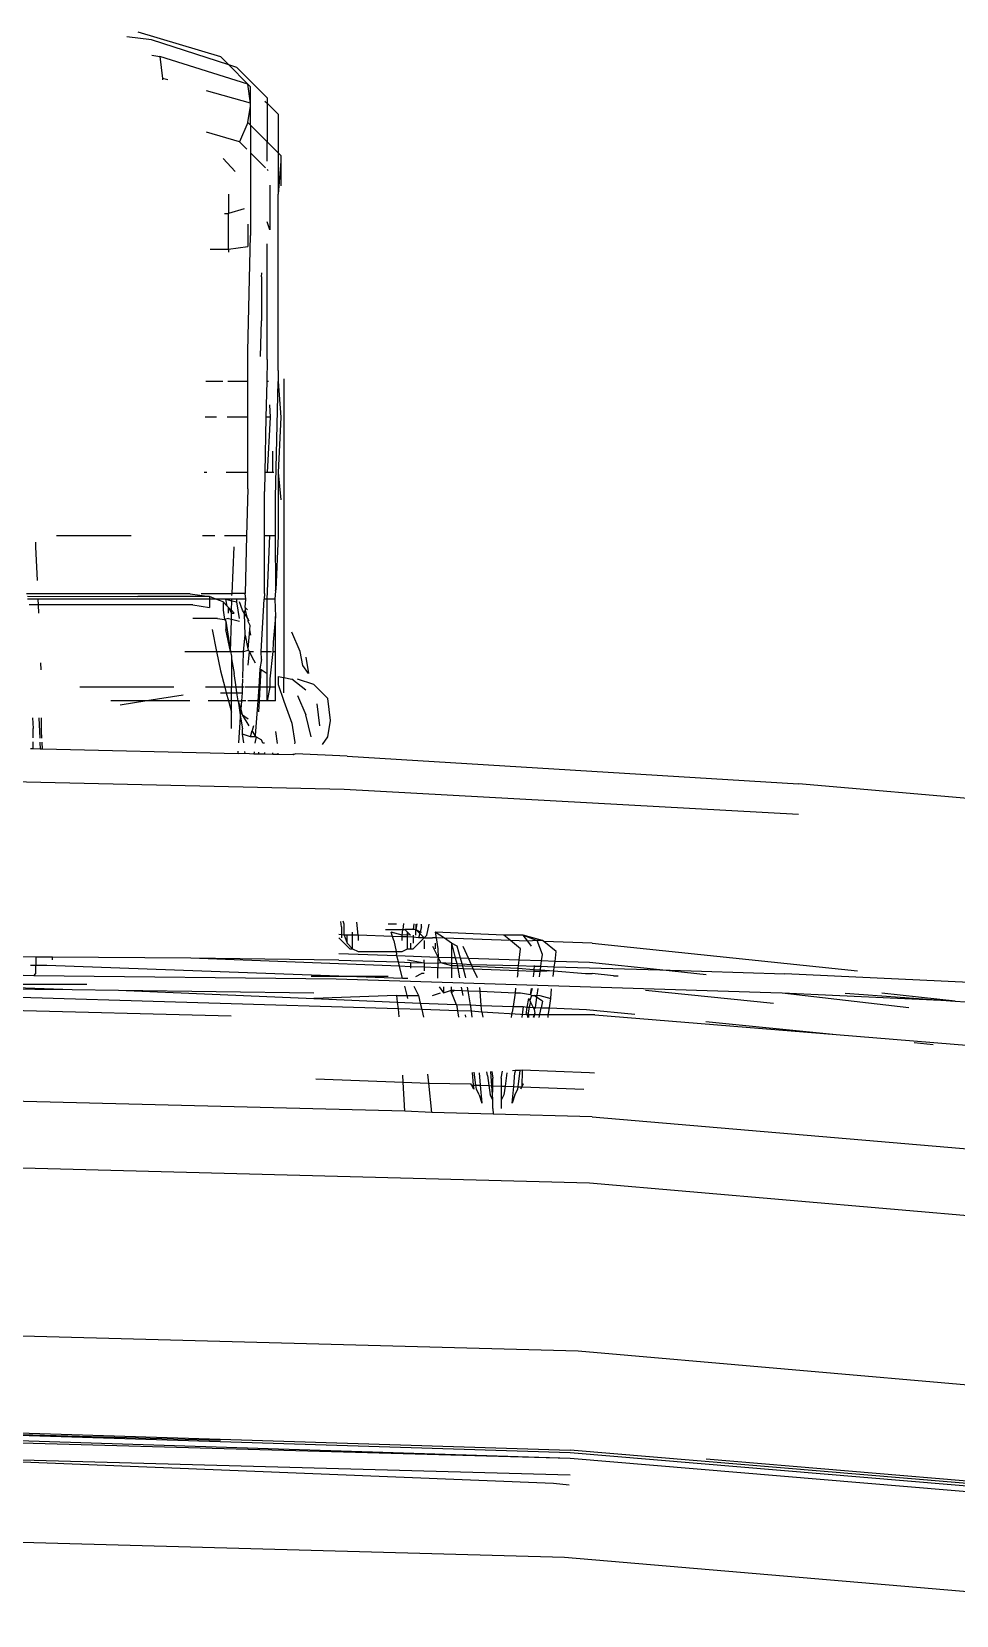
# Model space of a CAD drawing. Header units: millimetres. Extents: x -41292 to 298682, y -22072 to 33155.
# Drawn here: x 27753.3 to 27786.9, y -3859.3 to -3801.8 of the extents above; entities that cross this region are included whole.
import ezdxf

# ---------------------------------------------------------------- set-up
doc = ezdxf.new("R2010")
doc.units = ezdxf.units.MM

# ---------------------------------------------------------------- blocks, each defined once
blk = doc.blocks.new('rmfnasesx')
for p, q in [((55220.471, 11710.593), (55223.471, 11709.693)), ((55220.971, 11710.293), (55220.073, 11710.408)), ((55223.775, 11709.388), (55220.971, 11710.293)), ((55220.982, 11709.735), (55221.271, 11709.693)), ((55224.471, 11708.693), (55221.271, 11709.693)), ((55221.271, 11709.693), (55221.371, 11708.893)), ((55223.471, 11709.693), (55223.775, 11709.388)), ((55224.071, 11709.293), (55223.775, 11709.388)), ((55223.775, 11709.388), (55224.471, 11708.693)), ((55221.371, 11708.893), (55221.364, 11708.846)), ((55221.562, 11708.839), (55221.371, 11708.893)), ((55224.071, 11709.293), (55225.171, 11708.193)), ((55224.571, 11707.993), (55222.971, 11708.443)), ((55224.571, 11707.993), (55224.471, 11708.693)), ((55224.471, 11708.693), (55224.571, 11708.593)), ((55224.571, 11707.993), (55224.571, 11708.593)), ((55225.171, 11708.193), (55225.171, 11707.993)), ((55224.471, 11707.293), (55224.571, 11707.893)), ((55224.571, 11707.893), (55224.571, 11707.993)), ((55224.571, 11707.193), (55224.571, 11707.893)), ((55225.091, 11708.073), (55225.171, 11707.993)), ((55225.171, 11707.993), (55225.571, 11707.593)), ((55225.171, 11707.993), (55225.171, 11706.593)), ((55225.571, 11707.593), (55225.571, 11706.193)), ((55224.471, 11707.293), (55224.171, 11706.593)), ((55224.571, 11707.193), (55224.471, 11707.293)), ((55225.171, 11706.593), (55224.571, 11707.193)), ((55224.571, 11707.193), (55224.571, 11706.193)), ((55224.171, 11706.593), (55222.971, 11706.941)), ((55224.171, 11706.593), (55224.437, 11706.326)), ((55225.571, 11706.193), (55225.171, 11706.593)), ((55225.171, 11705.893), (55225.171, 11706.593)), ((55223.571, 11705.993), (55224.009, 11705.511)), ((55224.571, 11706.193), (55225.116, 11705.648)), ((55224.571, 11706.193), (55224.571, 11703.193)), ((55225.671, 11706.093), (55225.571, 11706.193)), ((55225.571, 11706.193), (55225.571, 11704.693)), ((55225.671, 11705.893), (55225.571, 11704.693)), ((55225.671, 11706.093), (55225.671, 11705.893)), ((55225.671, 11705.893), (55225.671, 11704.993)), ((55225.171, 11705.593), (55225.209, 11705.554)), ((55225.271, 11705.018), (55225.271, 11703.393)), ((55223.771, 11704.693), (55223.771, 11703.993)), ((55224.337, 11704.155), (55223.771, 11703.993)), ((55225.571, 11698.293), (55225.571, 11704.693)), ((55223.616, 11703.993), (55223.771, 11703.993)), ((55223.771, 11702.693), (55223.771, 11703.993)), ((55224.471, 11703.606), (55224.471, 11702.793)), ((55225.271, 11703.393), (55225.171, 11703.693)), ((55224.471, 11698.993), (55224.571, 11703.193)), ((55223.101, 11702.693), (55223.771, 11702.693)), ((55223.771, 11702.693), (55224.471, 11702.793)), ((55223.771, 11702.693), (55223.771, 11702.593)), ((55225.171, 11698.693), (55225.171, 11702.893)), ((55224.971, 11701.693), (55224.981, 11701.835)), ((55224.971, 11701.693), (55224.971, 11700.093)), ((55224.927, 11698.798), (55224.971, 11700.093)), ((55224.471, 11697.893), (55224.471, 11698.993)), ((55225.171, 11698.693), (55225.154, 11697.893)), ((55223.559, 11697.893), (55222.947, 11697.893)), ((55224.471, 11697.893), (55223.747, 11697.893)), ((55224.471, 11696.593), (55224.471, 11697.893)), ((55225.154, 11697.893), (55225.127, 11696.593)), ((55225.219, 11697.893), (55225.154, 11697.893)), ((55225.471, 11693.693), (55225.571, 11697.893)), ((55225.571, 11698.293), (55225.571, 11697.893)), ((55225.571, 11697.893), (55225.671, 11696.593)), ((55225.771, 11697.993), (55225.771, 11687.146)), ((55225.297, 11696.593), (55225.269, 11697.05)), ((55223.329, 11696.593), (55222.922, 11696.593)), ((55224.471, 11696.593), (55223.722, 11696.593)), ((55224.471, 11694.593), (55224.471, 11696.593)), ((55225.127, 11696.593), (55225.085, 11694.593)), ((55225.297, 11696.593), (55225.127, 11696.593)), ((55225.187, 11694.593), (55225.297, 11696.593)), ((55225.671, 11696.593), (55225.571, 11694.593)), ((55225.371, 11694.593), (55225.371, 11695.36)), ((55222.977, 11694.593), (55222.882, 11694.593)), ((55224.471, 11694.593), (55223.682, 11694.593)), ((55224.471, 11693.993), (55224.471, 11694.593)), ((55225.085, 11694.593), (55225.071, 11693.893)), ((55225.187, 11694.593), (55225.085, 11694.593)), ((55225.371, 11694.593), (55225.187, 11694.593)), ((55225.417, 11694.593), (55225.371, 11694.593)), ((55225.571, 11694.593), (55225.671, 11693.593)), ((55225.571, 11694.593), (55225.571, 11692.293)), ((55224.471, 11693.993), (55224.426, 11692.293)), ((55225.071, 11692.293), (55225.071, 11693.893)), ((55225.471, 11692.293), (55225.471, 11693.693)), ((55216.771, 11691.893), (55216.764, 11692.054)), ((55220.226, 11692.293), (55217.516, 11692.293)), ((55223.268, 11692.293), (55222.826, 11692.293)), ((55224.426, 11692.293), (55223.626, 11692.293)), ((55224.426, 11692.293), (55224.371, 11690.193)), ((55225.071, 11690.193), (55225.071, 11692.293)), ((55225.271, 11692.293), (55225.071, 11692.293)), ((55225.171, 11689.993), (55225.271, 11692.293)), ((55225.471, 11692.293), (55225.271, 11692.293)), ((55225.485, 11690.322), (55225.471, 11692.293)), ((55225.571, 11692.293), (55225.485, 11690.322)), ((55216.824, 11690.67), (55216.771, 11691.893)), ((55223.897, 11690.193), (55223.971, 11691.893)), ((55222.371, 11690.186), (55216.433, 11690.186)), ((55216.471, 11690.093), (55220.471, 11690.086)), ((55216.853, 11689.993), (55216.471, 11689.993)), ((55216.862, 11689.786), (55216.528, 11689.786)), ((55216.862, 11689.786), (55216.853, 11689.993)), ((55223.071, 11689.993), (55216.853, 11689.993)), ((55222.471, 11689.786), (55216.862, 11689.786)), ((55216.875, 11689.486), (55216.862, 11689.786)), ((55223.071, 11690.086), (55220.471, 11690.086)), ((55222.371, 11690.186), (55223.071, 11690.086)), ((55222.471, 11689.786), (55223.071, 11689.686)), ((55222.771, 11690.193), (55223.897, 11690.193)), ((55223.303, 11689.993), (55223.071, 11690.086)), ((55223.071, 11690.086), (55223.071, 11689.993)), ((55223.071, 11689.993), (55223.071, 11689.686)), ((55223.303, 11689.993), (55223.071, 11689.993)), ((55223.571, 11689.886), (55223.303, 11689.993)), ((55223.671, 11689.986), (55223.303, 11689.993)), ((55223.571, 11689.886), (55223.571, 11689.586)), ((55223.571, 11689.886), (55223.721, 11689.736)), ((55223.888, 11689.993), (55223.671, 11689.986)), ((55223.671, 11689.986), (55223.885, 11689.932)), ((55223.721, 11689.736), (55223.671, 11689.986)), ((55223.871, 11689.593), (55223.885, 11689.932)), ((55223.885, 11689.932), (55223.888, 11689.993)), ((55223.885, 11689.932), (55224.071, 11689.886)), ((55224.071, 11689.986), (55223.888, 11689.993)), ((55223.893, 11690.116), (55223.897, 11690.193)), ((55224.371, 11690.193), (55223.897, 11690.193)), ((55224.365, 11689.993), (55224.071, 11689.986)), ((55224.071, 11689.886), (55224.071, 11689.986)), ((55224.171, 11689.286), (55224.071, 11689.886)), ((55224.271, 11689.586), (55224.171, 11689.886)), ((55224.4, 11689.993), (55224.365, 11689.993)), ((55224.4, 11689.993), (55224.371, 11690.193)), ((55224.371, 11689.686), (55224.4, 11689.993)), ((55224.947, 11688.093), (55225.059, 11689.993)), ((55225.071, 11690.193), (55225.059, 11689.993)), ((55225.171, 11689.993), (55225.059, 11689.993)), ((55225.171, 11688.093), (55225.171, 11689.993)), ((55225.452, 11689.993), (55225.171, 11689.993)), ((55225.471, 11690.293), (55225.452, 11689.993)), ((55225.452, 11689.993), (55225.471, 11689.36)), ((55225.471, 11690.293), (55225.485, 11690.322)), ((55223.371, 11689.286), (55222.471, 11689.286)), ((55223.371, 11689.286), (55223.618, 11689.255)), ((55223.571, 11689.586), (55223.618, 11689.255)), ((55223.771, 11689.286), (55223.618, 11689.255)), ((55223.618, 11689.255), (55223.671, 11689.186)), ((55223.671, 11689.186), (55223.671, 11688.886)), ((55223.671, 11689.186), (55223.843, 11688.093)), ((55223.721, 11689.736), (55223.771, 11689.686)), ((55223.771, 11689.686), (55223.871, 11689.486)), ((55223.871, 11689.593), (55223.771, 11689.686)), ((55223.771, 11689.486), (55223.771, 11689.686)), ((55223.771, 11689.286), (55223.871, 11689.261)), ((55223.843, 11688.093), (55223.871, 11689.223)), ((55223.971, 11689.486), (55223.871, 11689.593)), ((55223.871, 11689.486), (55223.871, 11689.593)), ((55223.871, 11689.486), (55223.971, 11689.486)), ((55223.871, 11689.261), (55223.871, 11689.486)), ((55223.871, 11689.261), (55224.171, 11689.186)), ((55223.871, 11689.223), (55223.871, 11689.261)), ((55224.35, 11689.466), (55224.271, 11689.586)), ((55224.35, 11689.466), (55224.371, 11689.586)), ((55224.431, 11689.346), (55224.35, 11689.466)), ((55224.371, 11688.686), (55224.35, 11689.466)), ((55224.371, 11689.686), (55224.371, 11689.586)), ((55224.458, 11689.599), (55224.371, 11689.686)), ((55224.371, 11689.586), (55224.431, 11689.346)), ((55224.471, 11689.286), (55224.431, 11689.346)), ((55224.518, 11689.191), (55224.471, 11689.286)), ((55224.471, 11689.286), (55224.471, 11689.186)), ((55224.471, 11689.186), (55224.54, 11689.043)), ((55225.471, 11689.36), (55225.388, 11688.424)), ((55225.471, 11688.093), (55225.471, 11689.36)), ((55223.171, 11688.886), (55223.329, 11688.093)), ((55223.843, 11688.093), (55223.671, 11688.886)), ((55224.312, 11688.093), (55224.371, 11688.686)), ((55224.371, 11688.686), (55224.471, 11688.186)), ((55224.532, 11688.88), (55224.471, 11688.186)), ((55224.54, 11689.043), (55224.532, 11688.88)), ((55224.532, 11688.88), (55224.571, 11688.686)), ((55226.371, 11688.086), (55226.071, 11688.786)), ((55222.183, 11688.093), (55223.329, 11688.093)), ((55223.329, 11688.093), (55223.471, 11687.386)), ((55223.329, 11688.093), (55223.843, 11688.093)), ((55223.843, 11688.093), (55223.871, 11687.919)), ((55223.843, 11688.093), (55224.312, 11688.093)), ((55224.285, 11687.12), (55224.312, 11688.093)), ((55224.312, 11688.093), (55224.496, 11688.134)), ((55224.471, 11688.186), (55224.496, 11688.134)), ((55224.517, 11688.093), (55224.471, 11687.593)), ((55224.496, 11688.134), (55224.517, 11688.093)), ((55224.517, 11688.093), (55224.671, 11687.786)), ((55224.517, 11688.093), (55224.679, 11688.093)), ((55224.971, 11687.793), (55224.947, 11688.093)), ((55224.947, 11688.093), (55225.171, 11688.093)), ((55225.171, 11687.286), (55225.171, 11688.093)), ((55225.171, 11688.093), (55225.333, 11688.093)), ((55225.371, 11688.093), (55225.271, 11687.093)), ((55225.388, 11688.424), (55225.371, 11688.093)), ((55225.371, 11688.093), (55225.471, 11688.093)), ((55225.471, 11686.793), (55225.471, 11688.093)), ((55226.471, 11687.586), (55226.371, 11688.086)), ((55216.965, 11687.42), (55216.954, 11687.673)), ((55223.871, 11687.919), (55223.871, 11687.819)), ((55223.871, 11687.819), (55223.971, 11687.286)), ((55223.871, 11687.819), (55223.871, 11686.793)), ((55224.671, 11687.786), (55224.74, 11687.682)), ((55224.91, 11687.46), (55224.871, 11686.793)), ((55224.971, 11687.793), (55224.91, 11687.46)), ((55224.91, 11687.46), (55224.952, 11687.432)), ((55226.671, 11687.286), (55226.471, 11687.586)), ((55226.571, 11687.886), (55226.671, 11687.286)), ((55223.471, 11687.386), (55223.629, 11686.793)), ((55224.045, 11686.793), (55223.971, 11687.286)), ((55224.276, 11686.793), (55224.284, 11687.086)), ((55224.918, 11686.793), (55224.952, 11687.432)), ((55224.952, 11687.432), (55225.171, 11687.286)), ((55225.171, 11686.793), (55225.171, 11687.286)), ((55225.271, 11687.093), (55225.271, 11686.793)), ((55225.571, 11687.186), (55225.571, 11686.886)), ((55225.571, 11687.186), (55225.771, 11687.146)), ((55225.571, 11686.886), (55225.771, 11686.286)), ((55225.771, 11687.146), (55226.071, 11687.086)), ((55225.771, 11686.593), (55225.771, 11687.146)), ((55226.571, 11686.686), (55226.071, 11687.086)), ((55226.871, 11686.886), (55226.271, 11687.086)), ((55227.371, 11686.386), (55226.871, 11686.886)), ((55221.782, 11686.793), (55218.369, 11686.793)), ((55222.115, 11686.504), (55220.796, 11686.293)), ((55223.629, 11686.793), (55222.929, 11686.793)), ((55223.471, 11686.593), (55223.682, 11686.593)), ((55223.629, 11686.793), (55223.682, 11686.593)), ((55223.871, 11686.793), (55223.629, 11686.793)), ((55223.682, 11686.593), (55223.762, 11686.293)), ((55223.682, 11686.593), (55223.871, 11686.593)), ((55224.045, 11686.793), (55223.871, 11686.793)), ((55223.871, 11686.593), (55223.871, 11686.793)), ((55223.871, 11686.293), (55223.871, 11686.593)), ((55223.871, 11686.593), (55224.075, 11686.593)), ((55224.075, 11686.593), (55224.045, 11686.793)), ((55224.276, 11686.793), (55224.045, 11686.793)), ((55224.12, 11686.293), (55224.075, 11686.593)), ((55224.075, 11686.593), (55224.271, 11686.593)), ((55224.249, 11686.293), (55224.271, 11686.593)), ((55224.271, 11686.593), (55224.276, 11686.793)), ((55224.324, 11686.793), (55224.276, 11686.793)), ((55224.871, 11686.793), (55224.358, 11686.793)), ((55224.871, 11686.793), (55224.834, 11686.293)), ((55224.918, 11686.793), (55224.871, 11686.793)), ((55224.892, 11686.293), (55224.918, 11686.793)), ((55225.171, 11686.793), (55224.918, 11686.793)), ((55225.271, 11686.793), (55225.171, 11686.293)), ((55225.171, 11686.293), (55225.171, 11686.793)), ((55225.271, 11686.793), (55225.171, 11686.793)), ((55225.471, 11686.793), (55225.271, 11686.793)), ((55225.471, 11686.293), (55225.471, 11686.793)), ((55226.271, 11686.486), (55226.571, 11685.786)), ((55227.471, 11685.586), (55227.371, 11686.386)), ((55220.796, 11686.293), (55219.488, 11686.293)), ((55220.796, 11686.293), (55219.833, 11686.139)), ((55222.357, 11686.293), (55220.796, 11686.293)), ((55223.762, 11686.293), (55223.029, 11686.293)), ((55223.762, 11686.293), (55223.871, 11685.886)), ((55223.871, 11686.293), (55223.762, 11686.293)), ((55223.871, 11685.886), (55223.871, 11686.293)), ((55224.12, 11686.293), (55223.871, 11686.293)), ((55223.871, 11685.293), (55223.871, 11685.886)), ((55224.12, 11686.293), (55224.207, 11685.708)), ((55224.228, 11685.998), (55224.12, 11686.293)), ((55224.12, 11686.293), (55224.249, 11686.293)), ((55224.207, 11685.708), (55224.228, 11685.998)), ((55224.228, 11685.998), (55224.249, 11686.293)), ((55224.271, 11685.786), (55224.228, 11685.998)), ((55224.392, 11686.293), (55224.249, 11686.293)), ((55224.271, 11685.786), (55224.481, 11685.646)), ((55224.515, 11685.395), (55224.271, 11685.786)), ((55224.834, 11686.293), (55224.469, 11686.293)), ((55224.834, 11686.293), (55224.74, 11685.034)), ((55224.892, 11686.293), (55224.834, 11686.293)), ((55224.871, 11685.893), (55224.892, 11686.293)), ((55225.171, 11686.293), (55224.892, 11686.293)), ((55225.471, 11686.293), (55225.171, 11686.293)), ((55225.771, 11686.286), (55226.071, 11685.486)), ((55226.771, 11684.986), (55226.571, 11685.786)), ((55226.971, 11686.186), (55227.071, 11685.386)), ((55216.652, 11685.684), (55216.671, 11685.293)), ((55216.671, 11684.95), (55216.671, 11685.293)), ((55216.876, 11685.679), (55216.909, 11684.944)), ((55216.971, 11685.193), (55216.971, 11685.677)), ((55216.986, 11684.942), (55216.971, 11685.193)), ((55224.141, 11684.777), (55224.207, 11685.708)), ((55224.207, 11685.708), (55224.271, 11685.286)), ((55224.271, 11685.086), (55224.271, 11685.286)), ((55224.571, 11684.986), (55224.628, 11685.215)), ((55224.671, 11685.386), (55224.628, 11685.215)), ((55224.74, 11685.034), (55224.628, 11685.215)), ((55225.471, 11685.186), (55225.534, 11684.745)), ((55226.071, 11685.486), (55226.171, 11684.786)), ((55227.371, 11684.986), (55227.471, 11685.586)), ((55216.671, 11684.55), (55216.671, 11684.813)), ((55216.916, 11684.802), (55216.927, 11684.544)), ((55217.011, 11684.542), (55216.995, 11684.798)), ((55224.571, 11684.986), (55224.271, 11685.086)), ((55224.328, 11684.773), (55224.271, 11685.086)), ((55224.737, 11684.993), (55224.571, 11684.986)), ((55224.771, 11684.986), (55224.72, 11684.763)), ((55224.771, 11684.986), (55224.737, 11684.993)), ((55224.771, 11684.986), (55224.74, 11685.034)), ((55224.771, 11684.986), (55224.971, 11684.886)), ((55225.014, 11684.757), (55224.971, 11684.886)), ((55225.078, 11684.755), (55225.014, 11684.757)), ((55226.171, 11684.786), (55226.164, 11684.73)), ((55227.184, 11684.706), (55227.371, 11684.986)), ((55216.671, 11684.55), (55216.571, 11684.552)), ((55216.927, 11684.544), (55216.671, 11684.55)), ((55217.011, 11684.542), (55216.927, 11684.544)), ((55224.112, 11684.378), (55217.011, 11684.542)), ((55224.112, 11684.378), (55224.119, 11684.469)), ((55224.371, 11684.386), (55224.112, 11684.378)), ((55224.371, 11684.386), (55224.363, 11684.457)), ((55224.691, 11684.364), (55224.371, 11684.386)), ((55224.696, 11684.442), (55224.691, 11684.364)), ((55224.871, 11684.36), (55224.691, 11684.364)), ((55224.871, 11684.36), (55224.871, 11684.434)), ((55225.071, 11684.355), (55224.871, 11684.36)), ((55225.071, 11684.425), (55225.071, 11684.355)), ((55225.371, 11684.348), (55225.071, 11684.355)), ((55225.371, 11684.386), (55225.379, 11684.41)), ((55225.371, 11684.348), (55225.371, 11684.386)), ((55225.553, 11684.344), (55225.371, 11684.348)), ((55225.56, 11684.402), (55225.553, 11684.344)), ((55226.114, 11684.331), (55225.553, 11684.344)), ((55226.119, 11684.376), (55226.114, 11684.331)), ((55226.2, 11684.372), (55226.114, 11684.331)), ((55228.071, 11684.286), (55226.2, 11684.372)), ((55228.071, 11684.286), (55244.471, 11683.286)), ((55210.771, 11683.486), (55227.971, 11683.086)), ((55227.971, 11683.086), (55244.471, 11682.186)), ((55259.271, 11681.986), (55244.471, 11683.286)), ((55227.871, 11678.093), (55227.849, 11678.284)), ((55227.971, 11678.193), (55227.931, 11678.303)), ((55228.471, 11677.793), (55228.426, 11678.266)), ((55227.871, 11677.806), (55227.771, 11677.809)), ((55227.771, 11677.693), (55228.171, 11677.293)), ((55227.871, 11678.093), (55227.871, 11677.806)), ((55227.871, 11677.806), (55227.871, 11677.693)), ((55227.971, 11677.793), (55227.871, 11677.806)), ((55227.971, 11677.793), (55227.971, 11678.193)), ((55227.971, 11677.793), (55228.071, 11677.493)), ((55228.071, 11677.793), (55227.971, 11677.793)), ((55228.071, 11677.493), (55228.071, 11677.793)), ((55228.271, 11677.792), (55228.071, 11677.793)), ((55228.271, 11677.792), (55228.271, 11677.893)), ((55228.471, 11677.793), (55228.271, 11677.792)), ((55228.271, 11677.293), (55228.271, 11677.792)), ((55228.471, 11677.793), (55228.471, 11677.593)), ((55229.721, 11677.742), (55228.471, 11677.793)), ((55229.471, 11677.993), (55230.096, 11677.993)), ((55229.871, 11678.193), (55229.571, 11678.193)), ((55229.721, 11677.742), (55229.671, 11677.893)), ((55230.071, 11677.793), (55229.671, 11677.893)), ((55229.771, 11677.593), (55229.721, 11677.742)), ((55230.071, 11677.73), (55229.721, 11677.742)), ((55230.071, 11677.793), (55230.096, 11677.993)), ((55230.271, 11677.807), (55230.071, 11677.793)), ((55230.071, 11677.73), (55230.071, 11677.793)), ((55230.071, 11677.593), (55230.071, 11677.73)), ((55230.271, 11677.723), (55230.071, 11677.73)), ((55230.123, 11678.214), (55230.096, 11677.993)), ((55230.096, 11677.993), (55230.171, 11677.993)), ((55230.471, 11677.993), (55230.171, 11677.993)), ((55230.171, 11677.993), (55230.271, 11677.893)), ((55230.271, 11677.893), (55230.371, 11677.793)), ((55230.271, 11677.807), (55230.271, 11677.893)), ((55230.371, 11677.793), (55230.271, 11677.807)), ((55230.271, 11677.723), (55230.271, 11677.807)), ((55230.471, 11677.716), (55230.271, 11677.723)), ((55230.271, 11677.293), (55230.271, 11677.723)), ((55230.494, 11678.202), (55230.471, 11677.993)), ((55230.571, 11677.993), (55230.471, 11677.993)), ((55230.471, 11677.793), (55230.471, 11677.716)), ((55230.471, 11677.716), (55230.471, 11677.493)), ((55230.671, 11677.693), (55230.471, 11677.716)), ((55230.471, 11677.293), (55230.871, 11677.693)), ((55230.603, 11678.199), (55230.571, 11677.993)), ((55230.571, 11678.193), (55230.571, 11677.993)), ((55230.571, 11677.793), (55230.571, 11677.993)), ((55230.711, 11677.853), (55230.571, 11677.993)), ((55230.571, 11677.993), (55230.726, 11677.915)), ((55230.711, 11677.853), (55230.671, 11677.693)), ((55230.871, 11677.693), (55230.671, 11677.693)), ((55230.726, 11677.915), (55230.711, 11677.853)), ((55230.871, 11677.693), (55230.711, 11677.853)), ((55230.771, 11678.093), (55230.726, 11677.915)), ((55230.726, 11677.915), (55230.771, 11677.893)), ((55230.771, 11678.093), (55230.779, 11678.194)), ((55230.871, 11677.693), (55230.971, 11677.793)), ((55230.871, 11677.693), (55231.171, 11677.693)), ((55230.971, 11677.793), (55231.049, 11678.185)), ((55231.305, 11677.688), (55231.171, 11677.693)), ((55233.771, 11677.793), (55231.271, 11677.893)), ((55231.271, 11677.893), (55231.305, 11677.688)), ((55231.616, 11677.677), (55231.271, 11677.893)), ((55231.305, 11677.688), (55231.371, 11677.293)), ((55231.616, 11677.677), (55231.305, 11677.688)), ((55231.871, 11677.493), (55231.616, 11677.677)), ((55234.009, 11677.595), (55231.616, 11677.677)), ((55234.471, 11677.793), (55233.771, 11677.793)), ((55234.009, 11677.595), (55233.771, 11677.793)), ((55235.171, 11677.593), (55234.471, 11677.793)), ((55234.471, 11677.793), (55234.971, 11677.593)), ((55234.635, 11677.573), (55234.471, 11677.793)), ((55229.885, 11677.034), (55227.771, 11677.107)), ((55228.271, 11677.293), (55228.071, 11677.493)), ((55228.171, 11677.293), (55228.271, 11677.293)), ((55228.271, 11677.293), (55228.471, 11677.193)), ((55228.471, 11677.193), (55229.851, 11677.193)), ((55229.771, 11677.593), (55229.851, 11677.193)), ((55229.851, 11677.193), (55229.871, 11677.093)), ((55229.851, 11677.193), (55230.071, 11677.193)), ((55230.071, 11677.193), (55230.271, 11677.293)), ((55230.271, 11677.293), (55230.371, 11677.293)), ((55230.371, 11677.493), (55230.371, 11677.293)), ((55230.371, 11677.293), (55230.471, 11677.293)), ((55230.871, 11677.593), (55230.871, 11677.293)), ((55231.171, 11677.393), (55231.376, 11676.983)), ((55231.271, 11677.493), (55231.271, 11677.293)), ((55231.371, 11677.293), (55231.376, 11676.983)), ((55232.071, 11677.393), (55231.871, 11677.493)), ((55231.871, 11677.493), (55232.004, 11676.961)), ((55231.871, 11677.493), (55231.871, 11676.966)), ((55232.19, 11676.954), (55232.071, 11677.393)), ((55232.271, 11677.393), (55232.478, 11676.945)), ((55234.371, 11677.293), (55234.009, 11677.595)), ((55234.635, 11677.573), (55234.009, 11677.595)), ((55234.325, 11676.881), (55234.371, 11677.293)), ((55234.971, 11677.593), (55234.635, 11677.573)), ((55234.771, 11677.393), (55234.635, 11677.573)), ((55235.171, 11677.593), (55234.971, 11677.593)), ((55235.171, 11677.093), (55234.971, 11677.593)), ((55235.22, 11677.553), (55235.171, 11677.593)), ((55235.671, 11677.193), (55235.22, 11677.553)), ((55236.971, 11677.493), (55235.22, 11677.553)), ((55235.624, 11676.836), (55235.671, 11677.193)), ((55236.971, 11677.493), (55246.609, 11676.492)), ((55216.771, 11676.993), (55210.771, 11677.086)), ((55216.771, 11676.685), (55216.571, 11676.693)), ((55217.371, 11676.993), (55216.771, 11676.993)), ((55216.771, 11676.993), (55216.771, 11676.685)), ((55217.171, 11676.693), (55216.771, 11676.685)), ((55216.771, 11676.393), (55216.771, 11676.685)), ((55228.104, 11676.293), (55217.171, 11676.693)), ((55217.371, 11676.893), (55217.371, 11676.993)), ((55222.401, 11676.949), (55217.371, 11676.993)), ((55229.979, 11676.66), (55222.401, 11676.949)), ((55227.771, 11676.886), (55222.401, 11676.949)), ((55227.771, 11676.886), (55229.939, 11676.819)), ((55229.885, 11677.034), (55229.871, 11677.093)), ((55231.376, 11676.983), (55229.885, 11677.034)), ((55229.939, 11676.819), (55229.885, 11677.034)), ((55229.979, 11676.66), (55229.939, 11676.819)), ((55229.939, 11676.819), (55230.371, 11676.793)), ((55230.371, 11676.645), (55229.979, 11676.66)), ((55230.09, 11676.216), (55229.979, 11676.66)), ((55230.271, 11676.893), (55230.871, 11676.79)), ((55230.371, 11676.793), (55230.871, 11676.79)), ((55230.371, 11676.793), (55230.371, 11676.645)), ((55230.371, 11676.645), (55230.371, 11676.593)), ((55230.871, 11676.626), (55230.371, 11676.645)), ((55230.871, 11676.79), (55230.871, 11676.893)), ((55230.871, 11676.79), (55231.371, 11676.775)), ((55230.871, 11676.79), (55230.871, 11676.626)), ((55230.871, 11676.626), (55230.871, 11676.493)), ((55231.371, 11676.607), (55230.871, 11676.626)), ((55231.376, 11676.983), (55231.371, 11676.893)), ((55231.371, 11676.893), (55231.371, 11676.775)), ((55231.371, 11676.775), (55231.471, 11676.793)), ((55231.371, 11676.775), (55231.371, 11676.607)), ((55231.871, 11676.588), (55231.371, 11676.607)), ((55231.371, 11676.231), (55231.371, 11676.607)), ((55231.376, 11676.983), (55231.471, 11676.793)), ((55231.871, 11676.966), (55231.376, 11676.983)), ((55231.471, 11676.793), (55231.871, 11676.693)), ((55231.471, 11676.793), (55231.871, 11676.772)), ((55231.871, 11676.966), (55231.871, 11676.772)), ((55232.004, 11676.961), (55231.871, 11676.966)), ((55231.871, 11676.772), (55231.871, 11676.693)), ((55231.871, 11676.772), (55232.054, 11676.758)), ((55231.871, 11676.693), (55231.871, 11676.588)), ((55231.871, 11676.693), (55232.071, 11676.693)), ((55231.871, 11676.588), (55231.871, 11676.238)), ((55232.091, 11676.579), (55231.871, 11676.588)), ((55232.004, 11676.961), (55232.054, 11676.758)), ((55232.19, 11676.954), (55232.004, 11676.961)), ((55232.054, 11676.758), (55232.071, 11676.693)), ((55232.054, 11676.758), (55232.248, 11676.743)), ((55232.071, 11676.693), (55232.091, 11676.579)), ((55232.071, 11676.693), (55234.292, 11676.588)), ((55232.091, 11676.579), (55232.153, 11676.241)), ((55232.295, 11676.572), (55232.091, 11676.579)), ((55232.248, 11676.743), (55232.19, 11676.954)), ((55232.478, 11676.945), (55232.19, 11676.954)), ((55232.295, 11676.572), (55232.248, 11676.743)), ((55232.248, 11676.743), (55232.582, 11676.718)), ((55232.371, 11676.293), (55232.295, 11676.572)), ((55232.656, 11676.558), (55232.295, 11676.572)), ((55232.478, 11676.945), (55232.582, 11676.718)), ((55234.325, 11676.881), (55232.478, 11676.945)), ((55232.582, 11676.718), (55232.656, 11676.558)), ((55232.582, 11676.718), (55234.303, 11676.684)), ((55232.656, 11676.558), (55232.799, 11676.249)), ((55234.282, 11676.496), (55232.656, 11676.558)), ((55234.282, 11676.496), (55234.292, 11676.588)), ((55234.292, 11676.588), (55234.303, 11676.684)), ((55234.292, 11676.588), (55234.857, 11676.545)), ((55234.303, 11676.684), (55234.325, 11676.881)), ((55234.303, 11676.684), (55234.868, 11676.667)), ((55235.139, 11676.853), (55234.325, 11676.881)), ((55234.857, 11676.545), (55234.851, 11676.474)), ((55234.868, 11676.667), (55234.857, 11676.545)), ((55234.857, 11676.545), (55235.097, 11676.527)), ((55234.871, 11676.693), (55234.868, 11676.667)), ((55234.868, 11676.667), (55235.114, 11676.659)), ((55235.089, 11676.465), (55235.097, 11676.527)), ((55235.097, 11676.527), (55235.114, 11676.659)), ((55235.097, 11676.527), (55235.579, 11676.49)), ((55235.114, 11676.659), (55235.139, 11676.853)), ((55235.114, 11676.659), (55235.599, 11676.644)), ((55235.139, 11676.853), (55235.171, 11677.093)), ((55235.624, 11676.836), (55235.139, 11676.853)), ((55235.579, 11676.49), (55235.599, 11676.644)), ((55235.599, 11676.644), (55235.624, 11676.836)), ((55235.599, 11676.644), (55239.432, 11676.526)), ((55236.871, 11676.793), (55235.624, 11676.836)), ((55239.432, 11676.526), (55236.871, 11676.793)), ((55241.112, 11676.351), (55239.432, 11676.526)), ((55239.432, 11676.526), (55243.971, 11676.386)), ((55218.621, 11675.993), (55213.371, 11675.993)), ((55213.371, 11675.993), (55218.083, 11675.812)), ((55216.693, 11676.316), (55216.313, 11676.32)), ((55216.693, 11676.316), (55216.771, 11676.393)), ((55227.671, 11676.186), (55216.693, 11676.316)), ((55228.104, 11676.293), (55226.771, 11676.293)), ((55243.467, 11675.693), (55227.671, 11676.186)), ((55229.571, 11676.293), (55228.104, 11676.293)), ((55230.09, 11676.216), (55228.104, 11676.293)), ((55230.275, 11676.218), (55230.09, 11676.216)), ((55230.571, 11676.293), (55230.771, 11676.393)), ((55230.871, 11676.393), (55230.771, 11676.393)), ((55232.38, 11676.244), (55232.371, 11676.293)), ((55234.271, 11676.393), (55234.253, 11676.267)), ((55234.271, 11676.393), (55234.282, 11676.496)), ((55234.851, 11676.474), (55234.282, 11676.496)), ((55234.851, 11676.474), (55234.833, 11676.274)), ((55235.089, 11676.465), (55234.851, 11676.474)), ((55235.064, 11676.277), (55235.089, 11676.465)), ((55235.579, 11676.49), (55235.089, 11676.465)), ((55235.552, 11676.283), (55235.579, 11676.49)), ((55235.579, 11676.49), (55236.736, 11676.402)), ((55236.736, 11676.402), (55236.971, 11676.393)), ((55237.746, 11676.31), (55236.971, 11676.393)), ((55237.746, 11676.31), (55237.924, 11676.312)), ((55258.771, 11675.686), (55243.971, 11676.386)), ((55210.771, 11675.893), (55218.083, 11675.812)), ((55229.924, 11675.11), (55210.771, 11675.693)), ((55218.083, 11675.812), (55219.771, 11675.793)), ((55219.771, 11675.793), (55226.871, 11675.693)), ((55219.771, 11675.793), (55226.871, 11675.493)), ((55229.871, 11675.593), (55226.871, 11675.493)), ((55226.871, 11675.493), (55229.897, 11675.357)), ((55229.871, 11675.593), (55230.246, 11675.593)), ((55229.871, 11675.593), (55229.897, 11675.357)), ((55230.159, 11675.94), (55230.246, 11675.593)), ((55230.246, 11675.593), (55230.671, 11675.593)), ((55230.246, 11675.593), (55230.271, 11675.493)), ((55230.5, 11675.934), (55230.671, 11675.593)), ((55230.671, 11675.593), (55230.73, 11675.325)), ((55231.171, 11675.593), (55231.471, 11675.693)), ((55231.422, 11675.917), (55231.571, 11675.693)), ((55231.571, 11675.914), (55231.571, 11675.693)), ((55231.571, 11675.693), (55231.871, 11675.793)), ((55231.871, 11675.793), (55231.871, 11675.908)), ((55231.871, 11675.693), (55231.871, 11675.793)), ((55231.971, 11675.793), (55231.871, 11675.693)), ((55231.871, 11675.793), (55231.971, 11675.793)), ((55231.871, 11675.693), (55232.038, 11675.275)), ((55231.971, 11675.793), (55232.236, 11675.782)), ((55232.214, 11675.902), (55232.236, 11675.782)), ((55232.236, 11675.782), (55232.271, 11675.593)), ((55232.236, 11675.782), (55232.465, 11675.772)), ((55232.465, 11675.772), (55232.443, 11675.898)), ((55232.559, 11675.255), (55232.465, 11675.772)), ((55232.465, 11675.772), (55232.901, 11675.754)), ((55232.901, 11675.754), (55232.889, 11675.889)), ((55232.948, 11675.24), (55232.901, 11675.754)), ((55232.901, 11675.754), (55234.172, 11675.701)), ((55234.172, 11675.701), (55234.1, 11675.196)), ((55234.195, 11675.865), (55234.172, 11675.701)), ((55234.172, 11675.701), (55234.371, 11675.693)), ((55234.371, 11675.693), (55234.739, 11675.64)), ((55234.618, 11675.176), (55234.671, 11675.493)), ((55234.671, 11675.493), (55234.711, 11675.413)), ((55234.771, 11675.593), (55234.711, 11675.413)), ((55234.711, 11675.413), (55234.74, 11675.355)), ((55234.739, 11675.64), (55234.766, 11675.855)), ((55234.794, 11675.854), (55234.739, 11675.64)), ((55234.739, 11675.64), (55234.771, 11675.593)), ((55234.771, 11675.593), (55234.871, 11675.593)), ((55234.871, 11675.593), (55234.977, 11675.607)), ((55234.967, 11675.529), (55234.871, 11675.593)), ((55234.919, 11675.164), (55234.967, 11675.529)), ((55234.967, 11675.529), (55234.977, 11675.607)), ((55235.171, 11675.393), (55234.967, 11675.529)), ((55234.977, 11675.607), (55235.008, 11675.85)), ((55234.977, 11675.607), (55235.071, 11675.593)), ((55235.071, 11675.593), (55235.471, 11675.493)), ((55235.171, 11675.393), (55235.123, 11675.156)), ((55235.42, 11675.145), (55235.471, 11675.493)), ((55235.471, 11675.493), (55235.494, 11675.841)), ((55243.554, 11675.312), (55238.916, 11675.778)), ((55243.871, 11675.686), (55243.467, 11675.693)), ((55248.477, 11675.154), (55243.871, 11675.686)), ((55250.156, 11675.387), (55243.871, 11675.686)), ((55246.165, 11675.686), (55250.156, 11675.387)), ((55250.156, 11675.387), (55247.491, 11675.686)), ((55250.156, 11675.387), (55250.535, 11675.369)), ((55223.863, 11674.843), (55210.771, 11675.193)), ((55229.897, 11675.357), (55229.924, 11675.11)), ((55229.897, 11675.357), (55230.73, 11675.325)), ((55229.924, 11675.11), (55229.957, 11674.82)), ((55230.784, 11675.084), (55229.924, 11675.11)), ((55230.73, 11675.325), (55230.784, 11675.084)), ((55230.73, 11675.325), (55232.038, 11675.275)), ((55230.784, 11675.084), (55230.843, 11674.817)), ((55232.094, 11675.044), (55230.784, 11675.084)), ((55232.038, 11675.275), (55232.071, 11675.193)), ((55232.038, 11675.275), (55232.559, 11675.255)), ((55232.094, 11675.044), (55232.071, 11675.193)), ((55232.131, 11674.812), (55232.094, 11675.044)), ((55232.591, 11675.029), (55232.094, 11675.044)), ((55232.383, 11674.811), (55232.371, 11674.893)), ((55232.571, 11675.193), (55232.559, 11675.255)), ((55232.559, 11675.255), (55232.948, 11675.24)), ((55232.591, 11675.029), (55232.571, 11675.193)), ((55232.619, 11674.81), (55232.591, 11675.029)), ((55232.971, 11674.993), (55232.591, 11675.029)), ((55232.971, 11674.993), (55232.948, 11675.24)), ((55232.948, 11675.24), (55234.1, 11675.196)), ((55232.971, 11674.993), (55233.001, 11674.809)), ((55234.571, 11674.893), (55232.971, 11674.993)), ((55234.039, 11674.805), (55234.071, 11674.993)), ((55234.1, 11675.196), (55234.071, 11674.993)), ((55234.1, 11675.196), (55234.471, 11675.193)), ((55234.471, 11675.193), (55234.422, 11674.803)), ((55234.471, 11675.193), (55234.618, 11675.176)), ((55234.571, 11674.893), (55234.618, 11675.176)), ((55235.371, 11674.893), (55234.571, 11674.893)), ((55234.618, 11675.176), (55234.681, 11675.173)), ((55234.634, 11674.802), (55234.655, 11674.967)), ((55234.681, 11675.173), (55234.655, 11674.967)), ((55234.655, 11674.967), (55234.667, 11674.802)), ((55234.74, 11675.355), (55234.681, 11675.173)), ((55234.681, 11675.173), (55234.833, 11675.168)), ((55234.74, 11675.355), (55234.833, 11675.168)), ((55234.833, 11675.168), (55234.871, 11675.093)), ((55234.833, 11675.168), (55234.919, 11675.164)), ((55234.892, 11674.959), (55234.836, 11674.802)), ((55234.871, 11675.093), (55234.919, 11675.164)), ((55234.871, 11675.093), (55234.892, 11674.959)), ((55234.872, 11674.801), (55234.892, 11674.959)), ((55234.919, 11675.164), (55235.123, 11675.156)), ((55235.052, 11674.801), (55235.123, 11675.156)), ((55235.123, 11675.156), (55235.42, 11675.145)), ((55235.371, 11674.893), (55235.391, 11674.944)), ((55235.371, 11674.8), (55235.371, 11674.893)), ((55237.071, 11674.893), (55235.371, 11674.893)), ((55235.391, 11674.944), (55235.42, 11675.145)), ((55235.42, 11675.145), (55236.771, 11675.093)), ((55236.771, 11675.093), (55238.527, 11674.916)), ((55237.071, 11674.893), (55245.831, 11674.18)), ((55241.097, 11674.657), (55245.831, 11674.18)), ((55245.831, 11674.18), (55262.871, 11672.793)), ((55248.671, 11673.894), (55249.355, 11673.825)), ((55226.933, 11672.569), (55230.112, 11672.446)), ((55230.112, 11672.446), (55230.098, 11672.701)), ((55231.042, 11672.41), (55231.008, 11672.74)), ((55232.615, 11672.807), (55232.657, 11672.348)), ((55232.749, 11672.345), (55232.683, 11672.81)), ((55232.871, 11672.793), (55232.912, 11672.338)), ((55233.171, 11672.693), (55233.15, 11672.829)), ((55233.171, 11672.693), (55233.223, 11672.326)), ((55233.287, 11672.835), (55233.319, 11672.323)), ((55233.33, 11672.837), (55233.371, 11672.593)), ((55233.371, 11672.321), (55233.371, 11672.593)), ((55233.671, 11672.593), (55233.714, 11672.853)), ((55233.671, 11672.593), (55233.671, 11672.309)), ((55233.871, 11672.793), (55233.809, 11672.304)), ((55234.181, 11672.872), (55234.079, 11672.868)), ((55234.125, 11672.291), (55234.171, 11672.793)), ((55234.181, 11672.872), (55234.171, 11672.793)), ((55234.356, 11672.88), (55234.181, 11672.872)), ((55234.282, 11672.285), (55234.356, 11672.88)), ((55234.433, 11672.883), (55234.356, 11672.88)), ((55234.433, 11672.883), (55234.414, 11672.28)), ((55236.871, 11672.793), (55234.433, 11672.883)), ((55237.059, 11672.777), (55236.871, 11672.793)), ((55230.171, 11671.393), (55230.112, 11672.446)), ((55230.112, 11672.446), (55231.042, 11672.41)), ((55231.154, 11671.348), (55231.042, 11672.41)), ((55231.042, 11672.41), (55232.571, 11672.393)), ((55232.592, 11672.351), (55232.571, 11672.393)), ((55232.671, 11672.193), (55232.592, 11672.351)), ((55232.592, 11672.351), (55232.657, 11672.348)), ((55232.657, 11672.348), (55232.671, 11672.193)), ((55232.657, 11672.348), (55232.749, 11672.345)), ((55232.771, 11672.193), (55232.749, 11672.345)), ((55232.749, 11672.345), (55232.912, 11672.338)), ((55232.871, 11671.993), (55232.771, 11672.193)), ((55232.871, 11671.993), (55232.971, 11671.693)), ((55232.912, 11672.338), (55232.971, 11671.693)), ((55232.912, 11672.338), (55233.223, 11672.326)), ((55233.223, 11672.326), (55233.271, 11671.993)), ((55233.223, 11672.326), (55233.319, 11672.323)), ((55233.349, 11671.836), (55233.271, 11671.993)), ((55233.319, 11672.323), (55233.349, 11671.836)), ((55233.319, 11672.323), (55233.371, 11672.321)), ((55233.349, 11671.836), (55233.371, 11672.321)), ((55233.371, 11672.321), (55233.671, 11672.309)), ((55233.671, 11672.309), (55233.671, 11671.793)), ((55233.671, 11672.309), (55233.809, 11672.304)), ((55233.771, 11671.993), (55233.671, 11671.793)), ((55233.809, 11672.304), (55233.771, 11671.993)), ((55233.809, 11672.304), (55234.125, 11672.291)), ((55234.071, 11671.693), (55234.125, 11672.291)), ((55234.171, 11671.993), (55234.071, 11671.693)), ((55234.125, 11672.291), (55234.282, 11672.285)), ((55234.171, 11671.993), (55234.271, 11672.193)), ((55234.271, 11672.193), (55234.282, 11672.285)), ((55234.282, 11672.285), (55234.414, 11672.28)), ((55234.414, 11672.28), (55234.371, 11672.193)), ((55234.471, 11672.393), (55234.414, 11672.28)), ((55234.414, 11672.28), (55236.671, 11672.193)), ((55230.171, 11671.393), (55210.771, 11671.893)), ((55231.154, 11671.348), (55230.171, 11671.393)), ((55233.371, 11671.793), (55233.349, 11671.836)), ((55233.371, 11671.493), (55233.371, 11671.793)), ((55233.371, 11671.493), (55233.383, 11671.289)), ((55233.671, 11671.793), (55233.671, 11671.493)), ((55233.383, 11671.289), (55231.154, 11671.348)), ((55236.971, 11671.193), (55233.383, 11671.289)), ((55236.971, 11671.193), (55262.671, 11668.993)), ((55210.771, 11669.493), (55236.871, 11668.793)), ((55236.871, 11668.793), (55262.471, 11666.593)), ((55210.771, 11663.393), (55236.471, 11662.693)), ((55236.471, 11662.693), (55261.671, 11660.493)), ((55210.771, 11659.893), (55236.171, 11659.093)), ((55223.471, 11659.443), (55210.771, 11659.793)), ((55236.171, 11658.993), (55210.771, 11659.793)), ((55236.171, 11658.793), (55210.771, 11659.593)), ((55236.171, 11658.793), (55210.771, 11659.493)), ((55210.771, 11658.893), (55236.171, 11658.193)), ((55210.771, 11658.893), (55235.571, 11657.893)), ((55261.171, 11656.993), (55236.171, 11659.093)), ((55261.171, 11656.893), (55236.171, 11658.993)), ((55261.171, 11656.693), (55236.171, 11658.793)), ((55241.108, 11658.778), (55261.171, 11657.093)), ((55235.571, 11657.893), (55236.143, 11657.831)), ((55235.971, 11655.193), (55210.771, 11655.893)), ((55260.671, 11653.093), (55235.971, 11655.193))]:
    blk.add_line(p, q)

msp = doc.modelspace()

# ---------------------------------------------------------------- block references
msp.add_blockref('rmfnasesx', (-27463.272, -15512.431))

doc.saveas('drawing.dxf')
